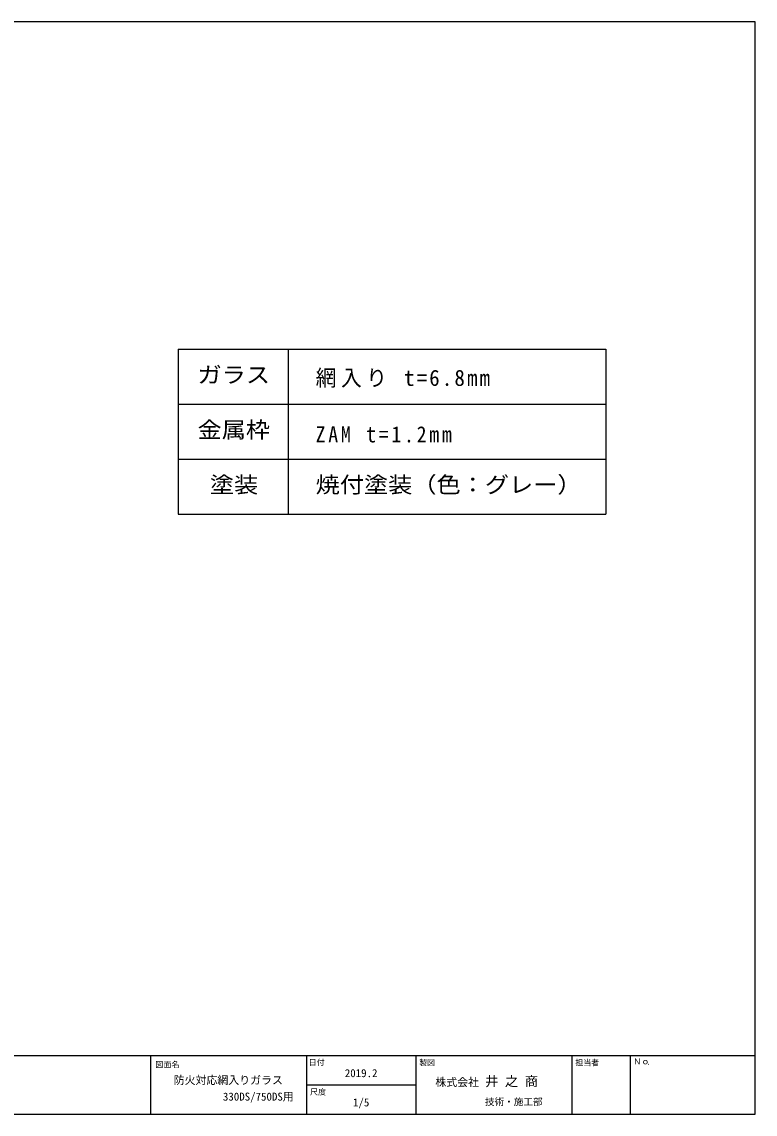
# Model space of a CAD drawing. Units: millimetres, scale not verified, with parts at other scales. Extents: x -14200 to 14200, y -9940 to 9940.
# Drawn here: x 852 to 14200, y -9940 to 9940 of the extents above; entities that cross this region are included whole.
import ezdxf
from ezdxf.enums import TextEntityAlignment as Align

# ---------------------------------------------------------------- set-up
doc = ezdxf.new("R2010")
doc.units = ezdxf.units.MM
doc.header["$LTSCALE"] = 100
doc.layers.add('0-0_0', color=7, linetype='Continuous')
doc.layers.add('2-0', color=7, linetype='Continuous')
doc.styles.add('ＭＳ ゴシック', font='')
doc.styles.get('ＭＳ ゴシック').set_extended_font_data('MS Gothic')

msp = doc.modelspace()

# ---------------------------------------------------------------- linework, layer by layer
at = {"layer": '0-0_0'}
for p, q in [((-14200, -8873.5), (14200, -8873.5)), ((3194.7, -8873.5), (3194.7, -9938.5)), ((6034.7, -8873.5), (6034.7, -9938.5)), ((8022.7, -8873.5), (8022.7, -9938.5)), ((10862.7, -8873.5), (10862.7, -9938.5)), ((11927.7, -8873.5), (11927.7, -9938.5)), ((6034.7, -9406), (8022.7, -9406))]:
    msp.add_line(p, q, dxfattribs=at)
msp.add_lwpolyline([(-14200, -9940), (14200, -9940), (14200, 9940), (-14200, 9940)], close=True, dxfattribs=at)
at = {"layer": '2-0'}
for p, q in [((3699.9, 3981.6), (11484.9, 3981.6)), ((3699.9, 3981.6), (3699.9, 981.6)), ((5699.9, 3981.6), (5699.9, 981.6)), ((11484.9, 3981.6), (11484.9, 981.6)), ((3699.9, 2981.6), (11484.9, 2981.6)), ((3699.9, 1981.6), (11484.9, 1981.6)), ((3699.9, 1981.6), (11484.9, 1981.6)), ((3699.9, 981.6), (11484.9, 981.6))]:
    msp.add_line(p, q, dxfattribs=at)

# ---------------------------------------------------------------- texts
at = {"layer": '0-0_0', "style": 'ＭＳ ゴシック'}
for s, height, p in [('日付', 104.1, (6071.4, -9082.2)), ('製図', 104.1, (8083.4, -9086.3)), ('担当者', 104.1, (10924.8, -9086.3)), ('Ｎｏ', 104.1, (11982.9, -9065.1)), ('図面名', 104.1, (3283.4, -9120.4)), ('2019.2', 145.7, (6730.5, -9310.2)), ('.', 88.4, (12224, -9065.1)), ('防火対応網入りガラス', 145.7, (3616.3, -9438.3)), ('株式会社', 145.7, (8379, -9475.7)), ('井 之 商', 177, (9284.4, -9482.4)), ('330DS/750DS用', 145.7, (4512.1, -9737.6)), ('尺度', 104.1, (6098.1, -9618.8)), ('1/5', 145.7, (6879.6, -9842.7)), ('技術・施工部', 124.9, (9281.5, -9815.8))]:
    msp.add_text(s, height=height, dxfattribs=at).set_placement(p, align=Align.BOTTOM_LEFT)
at = {"layer": '2-0', "style": 'ＭＳ ゴシック', "width": 1.1}
for s, p in [('ガラス', (4049.9, 3281.6)), ('金属枠', (4049.9, 2281.6)), ('塗装', (4274.9, 1281.6)), ('焼付塗装（色：グレー）', (6199.9, 1281.6))]:
    msp.add_text(s, height=293.3, dxfattribs=at).set_placement(p, align=Align.BOTTOM_LEFT)
at = {"layer": '2-0', "char_height": 293.3, "attachment_point": 7, "style": 'ＭＳ ゴシック'}
for s, insert in [('\\T1.21;\\W0.95;網入り\\~t=6.8mm', (6199.9, 3281.6)), ('\\T1.28;\\W0.9;ZAM\\~t=1.2mm', (6199.9, 2281.6))]:
    msp.add_mtext(s, dxfattribs=dict(at, insert=insert))

doc.saveas('drawing.dxf')
